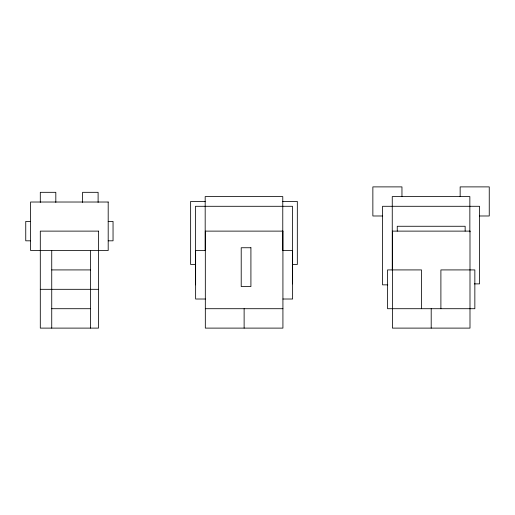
<?xml version="1.0" encoding="UTF-8"?>
<svg xmlns="http://www.w3.org/2000/svg" width="515" height="515" viewBox="0 0 515 515"><rect width="100%" height="100%" fill="white"/><g stroke="black" fill="none" stroke-linecap="round" stroke-linejoin="round"><path stroke-width="0.77" d="M205.182 201.436L190.634 201.436L190.634 264.485L195.481 264.485M282.774 201.436L297.322 201.436L297.322 264.485L292.475 264.485M382.555 215.985L372.86 215.985L372.86 186.887L401.958 186.887L401.958 196.588M479.549 215.985L489.25 215.985L489.25 186.887L460.152 186.887L460.152 196.588M30.597 221.418L25.75 221.418L25.75 240.814L30.597 240.814M108.195 221.418L113.043 221.418L113.043 240.814L108.195 240.814M205.324 250.515L195.629 250.515L195.629 299.015L205.324 299.015M282.922 250.515L292.623 250.515L292.623 299.015L282.922 299.015M51.738 269.918L90.537 269.918M474.328 283.881L479.549 283.881L479.549 206.29L382.555 206.29L382.555 284.853L387.782 284.853M40.299 289.314L51.461 289.314M51.738 289.314L98.494 289.314M51.738 308.71L90.537 308.71M205.324 308.71L282.922 308.71M469.854 231.885L469.854 196.588L392.256 196.588L392.256 270.285M465.148 231.119L465.148 226.265L397.252 226.265L397.252 231.119M440.898 308.71L440.898 269.918L474.849 269.918L474.849 308.71L387.55 308.71L387.55 269.918L421.502 269.918L421.502 308.71M431.197 308.71L431.197 328.113M292.475 283.881L292.475 206.29L195.481 206.29L195.481 284.853M282.774 250.284L282.774 196.588L205.182 196.588L205.182 250.284M244.123 308.71L244.123 328.113M98.108 202.408L98.108 192.32L82.587 192.32L82.587 202.408M90.537 250.515L90.537 328.113M55.82 202.408L55.82 192.32L40.299 192.32L40.299 202.408M51.738 250.515L51.738 328.113M108.195 202.022L30.597 202.022L30.597 250.515L108.195 250.515L108.195 202.022M98.494 231.119L40.299 231.119L40.299 328.113L98.494 328.113L98.494 231.119M282.922 231.119L205.324 231.119L205.324 328.113L282.922 328.113L282.922 231.119M469.995 231.119L392.404 231.119L392.404 328.113L469.995 328.113L469.995 231.119M250.914 247.747L241.213 247.747L241.213 286.546L250.914 286.546L250.914 247.747"/></g></svg>
